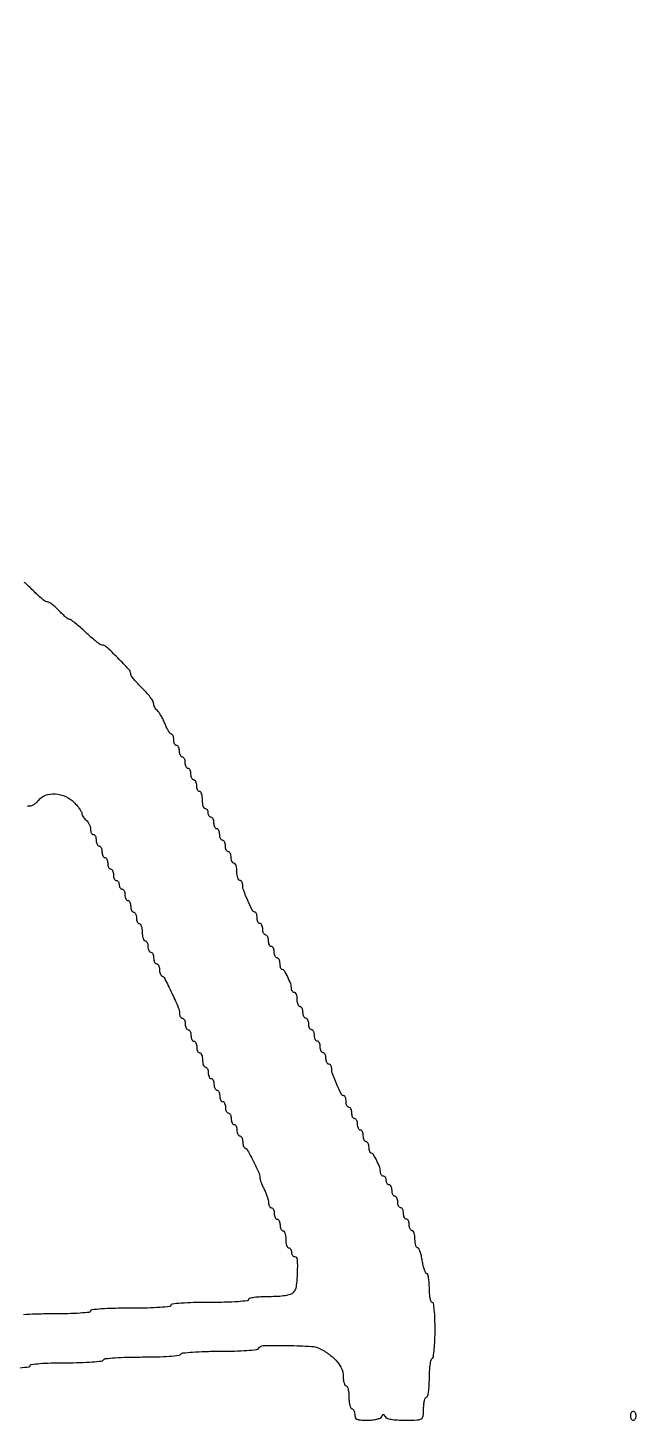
# Model space of a CAD drawing. Extents: x 313 to 2250, y 70 to 555.
# Drawn here: x 2038.2 to 2250, y 70 to 555 of the extents above; entities that cross this region are included whole.
import ezdxf

# ---------------------------------------------------------------- set-up
doc = ezdxf.new("R2010")
doc.units = 0

msp = doc.modelspace()

# ---------------------------------------------------------------- linework, layer by layer
for points in [[(739.497238, 70.501831, 0.000007), (874.875, 70.250461, 0.000342)], [(1688.125, 70.250461, 0.000007), (1823.502762, 70.501831, 0.413666)], [(2035.375, 88.268519, 0.007812), (2038.602529, 88.558357, 0.383731), (2039, 89, -0.380679), (2039.389814, 89.437802, -0.008908), (2042.360246, 89.729905, -0.013847), (2046.280212, 89.935948, -0.006205), (2051.440983, 90, 0.006885), (2056.433374, 90.068751, 0.012222), (2060.541815, 90.282514, 0.007213), (2063.836138, 90.582636, 0.23202), (2064.5, 91, -0.232996), (2065.170077, 91.419543, -0.006909), (2068.569119, 91.718599, -0.011895), (2072.813393, 91.931631, -0.006591), (2078, 92, 0.006591), (2083.186607, 92.068369, 0.011895), (2087.430881, 92.281401, 0.006909), (2090.829923, 92.580457, 0.232996), (2091.5, 93, -0.232996), (2092.170077, 93.419543, -0.006909), (2095.569119, 93.718599, -0.011895), (2099.813393, 93.931631, -0.006591), (2105, 94, 0.006591), (2110.186607, 94.068369, 0.011895), (2114.430881, 94.281401, 0.006909), (2117.829923, 94.580457, 0.232996), (2118.5, 95, -0.255103), (2120.18819, 95.96138, -0.007402), (2128.710422, 95.989648, -0.011313), (2136.972771, 95.707704, -0.11372), (2140.263569, 94.75, -0.034811), (2143.620586, 92.554115, -0.058879), (2146.038597, 90.225897, -0.072452), (2147.499083, 87.800677, -0.099676), (2148, 85.312909, 0.02858), (2148.072615, 84.043584, 0.044745), (2148.29375, 82.973167, 0.055971), (2148.614848, 82.224116, 0.269771), (2149, 82, -0.295869), (2149.387127, 81.748945, -0.04382), (2149.70625, 80.825, -0.037669), (2149.92761, 79.532944, -0.023598), (2150, 78, 0.023598), (2150.07239, 76.467056, 0.037669), (2150.29375, 75.175, 0.04382), (2150.612873, 74.251055, 0.295869), (2151, 74, -0.191087), (2151.381882, 73.848523, -0.088204), (2151.70625, 73.4125, -0.068025), (2151.926307, 72.765418, -0.048028), (2152, 72, 0.101296), (2152.211544, 70.966521, 0.187602), (2152.802083, 70.363208, 0.09211), (2153.992122, 70.070089, 0.014451), (2156.416667, 70, 0.0244), (2158.209234, 70.087531, 0.036866), (2159.748428, 70.353774, 0.042388), (2160.904964, 70.749532, 0.181903), (2161.416667, 71.25, -0.029131), (2161.744495, 71.85747, -0.260055), (2162, 72, -0.260055), (2162.255505, 71.85747, -0.029131), (2162.583333, 71.25, 0.203685), (2163.190737, 70.703907, 0.038447), (2164.666667, 70.321429, 0.030592), (2166.779064, 70.076263, 0.013595), (2169.583333, 70, 0.008769), (2173.802282, 70.074001, 0.131336), (2175.197917, 70.5, 0.225013), (2175.839686, 71.499681, 0.032026), (2176, 74, -0.023598), (2176.07239, 75.532944, -0.037669), (2176.29375, 76.825, -0.04382), (2176.612873, 77.748945, -0.295869), (2177, 78, 0.344703), (2177.399909, 78.312875, 0.022248), (2177.711186, 79.860246, 0.024479), (2177.929521, 81.930417, 0.014034), (2178, 84.440983, -0.014475), (2178.072748, 86.953428, -0.020711), (2178.29375, 89.171475, -0.017258), (2178.607273, 90.942244, -0.204655), (2179, 91.5, 0.223356), (2179.398282, 92.110938, 0.009784), (2179.707154, 94.701799, 0.014948), (2179.927807, 97.885615, 0.009825), (2180, 101.559017, 0.00864), (2179.933731, 105.39355, 0.017744), (2179.72352, 108.389754, 0.013538), (2179.423469, 110.639273, 0.368182), (2179, 111, -0.322437), (2178.610183, 111.280551, -0.031449), (2178.29375, 112.46875, -0.03053), (2178.072205, 114.083446, -0.01883), (2178, 116, 0.016676), (2177.936058, 117.9167, 0.0272), (2177.739603, 119.53125, 0.025884), (2177.460465, 120.738502, 0.334671), (2177.113544, 121, -0.2898), (2176.730852, 121.242145, -0.027144), (2176.289257, 122.321875, -0.028191), (2175.875064, 123.775464, -0.018095), (2175.552271, 125.5, 0.019168), (2175.225662, 127.224451, 0.029702), (2174.799931, 128.678125, 0.029567), (2174.342344, 129.750236, 0.284384), (2173.938727, 130, -0.264469), (2173.57749, 130.205442, -0.058401), (2173.275751, 130.88125, -0.046207), (2173.068215, 131.850628, -0.029649), (2173, 133, 0.031626), (2172.927234, 134.149251, 0.048861), (2172.70625, 135.11875, 0.06271), (2172.384262, 135.790443, 0.254951), (2172, 136, -0.191087), (2171.618118, 136.151477, -0.088204), (2171.29375, 136.5875, -0.068025), (2171.073693, 137.234582, -0.048028), (2171, 138, 0.048028), (2170.926307, 138.765418, 0.068025), (2170.70625, 139.4125, 0.088204), (2170.381882, 139.848523, 0.191087), (2170, 140, -0.191087), (2169.618118, 140.151477, -0.088204), (2169.29375, 140.5875, -0.068025), (2169.073693, 141.234582, -0.048028), (2169, 142, 0.048028), (2168.926307, 142.765418, 0.068025), (2168.70625, 143.4125, 0.088204), (2168.381882, 143.848523, 0.191087), (2168, 144, -0.191087), (2167.618118, 144.151477, -0.088204), (2167.29375, 144.5875, -0.068025), (2167.073693, 145.234582, -0.048028), (2167, 146, 0.048028), (2166.926307, 146.765418, 0.068025), (2166.70625, 147.4125, 0.088204), (2166.381882, 147.848523, 0.191087), (2166, 148, -0.191087), (2165.618118, 148.151477, -0.088204), (2165.29375, 148.5875, -0.068025), (2165.073693, 149.234582, -0.048028), (2165, 150, 0.048028), (2164.926307, 150.765418, 0.068025), (2164.70625, 151.4125, 0.088204), (2164.381882, 151.848523, 0.191087), (2164, 152, -0.148195), (2163.618646, 152.115568, -0.098894), (2163.29375, 152.440625, -0.082425), (2163.074694, 152.926543, -0.064853), (2163, 153.5, 0.064853), (2162.925306, 154.073457, 0.082425), (2162.70625, 154.559375, 0.098894), (2162.381354, 154.884432, 0.148195), (2162, 155, -0.129178), (2161.618643, 155.100198, -0.100706), (2161.29375, 155.382062, -0.08893), (2161.075275, 155.803702, -0.07531), (2161, 156.300635, 0.08668), (2160.708728, 157.968163, 0.026575), (2159.711774, 160.332808, 0.020084), (2158.526241, 162.543235, 0.262796), (2157.75, 162.992198, -0.235061), (2157.462433, 163.139048, -0.069969), (2157.220313, 163.585208, -0.053772), (2157.054752, 164.233454, -0.035668), (2157, 165, 0.048028), (2156.926307, 165.765418, 0.068025), (2156.70625, 166.4125, 0.088204), (2156.381882, 166.848523, 0.191087), (2156, 167, -0.191087), (2155.618118, 167.151477, -0.088204), (2155.29375, 167.5875, -0.068025), (2155.073693, 168.234582, -0.048028), (2155, 169, 0.048028), (2154.926307, 169.765418, 0.068025), (2154.70625, 170.4125, 0.088204), (2154.381882, 170.848523, 0.191087), (2154, 171, -0.191087), (2153.618118, 171.151477, -0.088204), (2153.29375, 171.5875, -0.068025), (2153.073693, 172.234582, -0.048028), (2153, 173, 0.048028), (2152.926307, 173.765418, 0.068025), (2152.70625, 174.4125, 0.088204), (2152.381882, 174.848523, 0.191087), (2152, 175, -0.191087), (2151.618118, 175.151477, -0.088204), (2151.29375, 175.5875, -0.068025), (2151.073693, 176.234582, -0.048028), (2151, 177, 0.048028), (2150.926307, 177.765418, 0.068025), (2150.70625, 178.4125, 0.088204), (2150.381882, 178.848523, 0.191087), (2150, 179, -0.191087), (2149.618118, 179.151477, -0.088204), (2149.29375, 179.5875, -0.068025), (2149.073693, 180.234582, -0.048028), (2149, 181, 0.036372), (2148.944206, 181.765964, 0.054933), (2148.775546, 182.4125, 0.071963), (2148.528726, 182.855192, 0.233749), (2148.2359, 183, -0.284374), (2147.39964, 183.517468, -0.01085), (2145.769736, 186.971915, -0.017411), (2144.363276, 190.449354, -0.087603), (2144, 192.50686, 0.065165), (2143.925288, 193.077683, 0.082645), (2143.70625, 193.56139, 0.09899), (2143.381352, 193.884953, 0.147557), (2143, 194, -0.191087), (2142.618118, 194.151477, -0.088204), (2142.29375, 194.5875, -0.068025), (2142.073693, 195.234582, -0.048028), (2142, 196, 0.048028), (2141.926307, 196.765418, 0.068025), (2141.70625, 197.4125, 0.088204), (2141.381882, 197.848523, 0.191087), (2141, 198, -0.191087), (2140.618118, 198.151477, -0.088204), (2140.29375, 198.5875, -0.068025), (2140.073693, 199.234582, -0.048028), (2140, 200, 0.048028), (2139.926307, 200.765418, 0.068025), (2139.70625, 201.4125, 0.088204), (2139.381882, 201.848523, 0.191087), (2139, 202, -0.191087), (2138.618118, 202.151477, -0.088204), (2138.29375, 202.5875, -0.068025), (2138.073693, 203.234582, -0.048028), (2138, 204, 0.048028), (2137.926307, 204.765418, 0.068025), (2137.70625, 205.4125, 0.088204), (2137.381882, 205.848523, 0.191087), (2137, 206, -0.191087), (2136.618118, 206.151477, -0.088204), (2136.29375, 206.5875, -0.068025), (2136.073693, 207.234582, -0.048028), (2136, 208, 0.048028), (2135.926307, 208.765418, 0.068025), (2135.70625, 209.4125, 0.088204), (2135.381882, 209.848523, 0.191087), (2135, 210, -0.191087), (2134.618118, 210.151477, -0.088204), (2134.29375, 210.5875, -0.068025), (2134.073693, 211.234582, -0.048028), (2134, 212, 0.048028), (2133.926307, 212.765418, 0.068025), (2133.70625, 213.4125, 0.088204), (2133.381882, 213.848523, 0.191087), (2133, 214, -0.226478), (2132.617064, 214.182831, -0.074992), (2132.29375, 214.734375, -0.057076), (2132.073116, 215.542644, -0.038131), (2132, 216.5, 0.038131), (2131.926884, 217.457356, 0.057076), (2131.70625, 218.265625, 0.074992), (2131.382936, 218.817169, 0.226478), (2131, 219, -0.129178), (2130.618643, 219.100198, -0.100706), (2130.29375, 219.382062, -0.08893), (2130.075275, 219.803702, -0.07531), (2130, 220.300635, 0.08668), (2129.708728, 221.968163, 0.026575), (2128.711774, 224.332808, 0.020084), (2127.526241, 226.543235, 0.262796), (2126.75, 226.992198, -0.235061), (2126.462433, 227.139048, -0.069969), (2126.220313, 227.585208, -0.053772), (2126.054752, 228.233454, -0.035668), (2126, 229, 0.048028), (2125.926307, 229.765418, 0.068025), (2125.70625, 230.4125, 0.088204), (2125.381882, 230.848523, 0.191087), (2125, 231, -0.191087), (2124.618118, 231.151477, -0.088204), (2124.29375, 231.5875, -0.068025), (2124.073693, 232.234582, -0.048028), (2124, 233, 0.048028), (2123.926307, 233.765418, 0.068025), (2123.70625, 234.4125, 0.088204), (2123.381882, 234.848523, 0.191087), (2123, 235, -0.191087), (2122.618118, 235.151477, -0.088204), (2122.29375, 235.5875, -0.068025), (2122.073693, 236.234582, -0.048028), (2122, 237, 0.048028), (2121.926307, 237.765418, 0.068025), (2121.70625, 238.4125, 0.088204), (2121.381882, 238.848523, 0.191087), (2121, 239, -0.191087), (2120.618118, 239.151477, -0.088204), (2120.29375, 239.5875, -0.068025), (2120.073693, 240.234582, -0.048028), (2120, 241, 0.048028), (2119.926307, 241.765418, 0.068025), (2119.70625, 242.4125, 0.088204), (2119.381882, 242.848523, 0.191087), (2119, 243, -0.191087), (2118.618118, 243.151477, -0.088204), (2118.29375, 243.5875, -0.068025), (2118.073693, 244.234582, -0.048028), (2118, 245, 0.036372), (2117.944206, 245.765964, 0.054933), (2117.775546, 246.4125, 0.071963), (2117.528726, 246.855192, 0.233749), (2117.2359, 247, -0.284374), (2116.39964, 247.517468, -0.01085), (2114.769736, 250.971915, -0.017411), (2113.363276, 254.449354, -0.087603), (2113, 256.50686, 0.065165), (2112.925288, 257.077683, 0.082645), (2112.70625, 257.56139, 0.09899), (2112.381352, 257.884953, 0.147557), (2112, 258, -0.254951), (2111.615738, 258.209557, -0.06271), (2111.29375, 258.88125, -0.048861), (2111.072766, 259.850749, -0.031626), (2111, 261, 0.031626), (2110.927234, 262.149251, 0.048861), (2110.70625, 263.11875, 0.06271), (2110.384262, 263.790443, 0.254951), (2110, 264, -0.191087), (2109.618118, 264.151477, -0.088204), (2109.29375, 264.5875, -0.068025), (2109.073693, 265.234582, -0.048028), (2109, 266, 0.048028), (2108.926307, 266.765418, 0.068025), (2108.70625, 267.4125, 0.088204), (2108.381882, 267.848523, 0.191087), (2108, 268, -0.191087), (2107.618118, 268.151477, -0.088204), (2107.29375, 268.5875, -0.068025), (2107.073693, 269.234582, -0.048028), (2107, 270, 0.048028), (2106.926307, 270.765418, 0.068025), (2106.70625, 271.4125, 0.088204), (2106.381882, 271.848523, 0.191087), (2106, 272, -0.191087), (2105.618118, 272.151477, -0.088204), (2105.29375, 272.5875, -0.068025), (2105.073693, 273.234582, -0.048028), (2105, 274, 0.048028), (2104.926307, 274.765418, 0.068025), (2104.70625, 275.4125, 0.088204), (2104.381882, 275.848523, 0.191087), (2104, 276, -0.191087), (2103.618118, 276.151477, -0.088204), (2103.29375, 276.5875, -0.068025), (2103.073693, 277.234582, -0.048028), (2103, 278, 0.048028), (2102.926307, 278.765418, 0.068025), (2102.70625, 279.4125, 0.088204), (2102.381882, 279.848523, 0.191087), (2102, 280, -0.148195), (2101.618646, 280.115568, -0.098894), (2101.29375, 280.440625, -0.082425), (2101.074694, 280.926543, -0.064853), (2101, 281.5, 0.064853), (2100.925306, 282.073457, 0.082425), (2100.70625, 282.559375, 0.098894), (2100.381354, 282.884432, 0.148195), (2100, 283, -0.254951), (2099.615738, 283.209557, -0.06271), (2099.29375, 283.88125, -0.048861), (2099.072766, 284.850749, -0.031626), (2099, 286, 0.031626), (2098.927234, 287.149251, 0.048861), (2098.70625, 288.11875, 0.06271), (2098.384262, 288.790443, 0.254951), (2098, 289, -0.191087), (2097.618118, 289.151477, -0.088204), (2097.29375, 289.5875, -0.068025), (2097.073693, 290.234582, -0.048028), (2097, 291, 0.048028), (2096.926307, 291.765418, 0.068025), (2096.70625, 292.4125, 0.088204), (2096.381882, 292.848523, 0.191087), (2096, 293, -0.191087), (2095.618118, 293.151477, -0.088204), (2095.29375, 293.5875, -0.068025), (2095.073693, 294.234582, -0.048028), (2095, 295, 0.048028), (2094.926307, 295.765418, 0.068025), (2094.70625, 296.4125, 0.088204), (2094.381882, 296.848523, 0.191087), (2094, 297, -0.191087), (2093.618118, 297.151477, -0.088204), (2093.29375, 297.5875, -0.068025), (2093.073693, 298.234582, -0.048028), (2093, 299, 0.048028), (2092.926307, 299.765418, 0.068025), (2092.70625, 300.4125, 0.088204), (2092.381882, 300.848523, 0.191087), (2092, 301, -0.191087), (2091.618118, 301.151477, -0.088204), (2091.29375, 301.5875, -0.068025), (2091.073693, 302.234582, -0.048028), (2091, 303, 0.048028), (2090.926307, 303.765418, 0.068025), (2090.70625, 304.4125, 0.088204), (2090.381882, 304.848523, 0.191087), (2090, 305, -0.191087), (2089.618118, 305.151477, -0.088204), (2089.29375, 305.5875, -0.068025), (2089.073693, 306.234582, -0.048028), (2089, 307, 0.038787), (2088.940501, 307.765855, 0.057859), (2088.761077, 308.4125, 0.076066), (2088.498028, 308.853242, 0.223848), (2088.186646, 309, -0.232169), (2087.793277, 309.193063, -0.025538), (2087.203263, 310.042264, -0.026991), (2086.573614, 311.188865, -0.018579), (2085.981115, 312.548131, 0.01906), (2085.353031, 313.985257, 0.019091), (2084.617639, 315.369579, 0.019317), (2083.884877, 316.525154, 0.068688), (2083.294468, 317.170576, -0.057776), (2082.799074, 317.68904, -0.043614), (2082.38025, 318.356997, -0.044569), (2082.094406, 319.064839, -0.073813), (2082, 319.700845, 0.141621), (2081.77303, 320.486103, 0.020965), (2080.825, 321.858054, 0.022227), (2079.531633, 323.421831, 0.017478), (2078, 325, -0.013323), (2076.467955, 326.552573, -0.018063), (2075.175, 328.03877, -0.015144), (2074.200172, 329.322243, -0.156069), (2074, 329.947915, 0.188966), (2073.411528, 331.449403, 0.008655), (2069.530592, 335.497151, 0.008605), (2065.51052, 339.410256, 0.190948), (2064.022569, 340, -0.156215), (2063.40809, 340.196783, -0.010345), (2061.900875, 341.320233, -0.01416), (2060.139412, 342.772691, -0.010072), (2058.246253, 344.494411, 0.008256), (2056.36614, 346.216786, 0.011946), (2054.64488, 347.670231, 0.007689), (2053.171972, 348.81802, 0.161382), (2052.65121, 348.994411, -0.155735), (2052.175583, 349.149695, -0.01604), (2051.228541, 349.879608, -0.018758), (2050.135266, 350.850594, -0.013925), (2049, 352, 0.019322), (2047.840756, 353.148625, 0.024055), (2046.674991, 354.11875, 0.023416), (2045.642764, 354.823621, 0.138962), (2045.02039, 355, -0.15296), (2044.360886, 355.206588, -0.016407), (2043.060059, 356.175, -0.018977), (2041.557838, 357.468046, -0.014184), (2040, 359, 0.013782), (2038.444623, 360.531996, 0.018553), (2036.949889, 361.825, 0.015821)], [(2038.098578, 283.925933, -0.054248), (2038.779241, 284, 0.091287), (2039.565449, 284.144747, 0.047927), (2040.459276, 284.5875, 0.045499), (2041.316802, 285.234851, 0.052224), (2042, 286, -0.159272), (2044.319834, 287.692788, -0.095225), (2047.739913, 288.121202, -0.086526), (2051.381628, 287.238171, -0.099402), (2054.312909, 285.195281, -0.017603), (2055.341752, 284.042803, -0.021897), (2056.210667, 282.899303, -0.020857), (2056.845114, 281.896938, -0.131396), (2057, 281.317726, 0.103665), (2057.104606, 280.818611, 0.040324), (2057.440625, 280.194349, 0.037733), (2057.926038, 279.555587, 0.038223), (2058.5, 279, -0.063393), (2059.074176, 278.385461, -0.044279), (2059.559375, 277.569265, -0.044533), (2059.890037, 276.687666, -0.067559), (2060, 275.877555, 0.05129), (2060.073889, 275.159146, 0.071223), (2060.29375, 274.551532, 0.091278), (2060.618307, 274.143082, 0.181272), (2061, 274, -0.191087), (2061.381882, 273.848523, -0.088204), (2061.70625, 273.4125, -0.068025), (2061.926307, 272.765418, -0.048028), (2062, 272, 0.048028), (2062.073693, 271.234582, 0.068025), (2062.29375, 270.5875, 0.088204), (2062.618118, 270.151477, 0.191087), (2063, 270, -0.191087), (2063.381882, 269.848523, -0.088204), (2063.70625, 269.4125, -0.068025), (2063.926307, 268.765418, -0.048028), (2064, 268, 0.048028), (2064.073693, 267.234582, 0.068025), (2064.29375, 266.5875, 0.088204), (2064.618118, 266.151477, 0.191087), (2065, 266, -0.191087), (2065.381882, 265.848523, -0.088204), (2065.70625, 265.4125, -0.068025), (2065.926307, 264.765418, -0.048028), (2066, 264, 0.048028), (2066.073693, 263.234582, 0.068025), (2066.29375, 262.5875, 0.088204), (2066.618118, 262.151477, 0.191087), (2067, 262, -0.191087), (2067.381882, 261.848523, -0.088204), (2067.70625, 261.4125, -0.068025), (2067.926307, 260.765418, -0.048028), (2068, 260, 0.048028), (2068.073693, 259.234582, 0.068025), (2068.29375, 258.5875, 0.088204), (2068.618118, 258.151477, 0.191087), (2069, 258, -0.148195), (2069.381354, 257.884432, -0.098894), (2069.70625, 257.559375, -0.082425), (2069.925306, 257.073457, -0.064853), (2070, 256.5, 0.064853), (2070.074694, 255.926543, 0.082425), (2070.29375, 255.440625, 0.098894), (2070.618646, 255.115568, 0.148195), (2071, 255, -0.191087), (2071.381882, 254.848523, -0.088204), (2071.70625, 254.4125, -0.068025), (2071.926307, 253.765418, -0.048028), (2072, 253, 0.048028), (2072.073693, 252.234582, 0.068025), (2072.29375, 251.5875, 0.088204), (2072.618118, 251.151477, 0.191087), (2073, 251, -0.191087), (2073.381882, 250.848523, -0.088204), (2073.70625, 250.4125, -0.068025), (2073.926307, 249.765418, -0.048028), (2074, 249, 0.048028), (2074.073693, 248.234582, 0.068025), (2074.29375, 247.5875, 0.088204), (2074.618118, 247.151477, 0.191087), (2075, 247, -0.191087), (2075.381882, 246.848523, -0.088204), (2075.70625, 246.4125, -0.068025), (2075.926307, 245.765418, -0.048028), (2076, 245, 0.048028), (2076.073693, 244.234582, 0.068025), (2076.29375, 243.5875, 0.088204), (2076.618118, 243.151477, 0.191087), (2077, 243, -0.254951), (2077.384262, 242.790443, -0.06271), (2077.70625, 242.11875, -0.048861), (2077.927234, 241.149251, -0.031626), (2078, 240, 0.031626), (2078.072766, 238.850749, 0.048861), (2078.29375, 237.88125, 0.06271), (2078.615738, 237.209557, 0.254951), (2079, 237, -0.191087), (2079.381882, 236.848523, -0.088204), (2079.70625, 236.4125, -0.068025), (2079.926307, 235.765418, -0.048028), (2080, 235, 0.048028), (2080.073693, 234.234582, 0.068025), (2080.29375, 233.5875, 0.088204), (2080.618118, 233.151477, 0.191087), (2081, 233, -0.191087), (2081.381882, 232.848523, -0.088204), (2081.70625, 232.4125, -0.068025), (2081.926307, 231.765418, -0.048028), (2082, 231, 0.048028), (2082.073693, 230.234582, 0.068025), (2082.29375, 229.5875, 0.088204), (2082.618118, 229.151477, 0.191087), (2083, 229, -0.184457), (2083.38175, 228.854207, -0.090315), (2083.70625, 228.436979, -0.070178), (2083.926177, 227.816758, -0.050201), (2084, 227.083333, 0.038216), (2084.058026, 226.325269, 0.04593), (2084.231112, 225.631771, 0.052253), (2084.484372, 225.09492, 0.157494), (2084.786764, 224.833333, -0.177498), (2085.865933, 223.82377, -0.006736), (2088.322454, 218.788644, -0.009325), (2090.560589, 213.800714, -0.101125), (2091, 211.650328, 0.058682), (2091.074332, 211.019159, 0.077736), (2091.29375, 210.484784, 0.096335), (2091.61856, 210.126801, 0.161859), (2092, 210, -0.191087), (2092.381882, 209.848523, -0.088204), (2092.70625, 209.4125, -0.068025), (2092.926307, 208.765418, -0.048028), (2093, 208, 0.048028), (2093.073693, 207.234582, 0.068025), (2093.29375, 206.5875, 0.088204), (2093.618118, 206.151477, 0.191087), (2094, 206, -0.191087), (2094.381882, 205.848523, -0.088204), (2094.70625, 205.4125, -0.068025), (2094.926307, 204.765418, -0.048028), (2095, 204, 0.048028), (2095.073693, 203.234582, 0.068025), (2095.29375, 202.5875, 0.088204), (2095.618118, 202.151477, 0.191087), (2096, 202, -0.191087), (2096.381882, 201.848523, -0.088204), (2096.70625, 201.4125, -0.068025), (2096.926307, 200.765418, -0.048028), (2097, 200, 0.048028), (2097.073693, 199.234582, 0.068025), (2097.29375, 198.5875, 0.088204), (2097.618118, 198.151477, 0.191087), (2098, 198, -0.226478), (2098.382936, 197.817169, -0.074992), (2098.70625, 197.265625, -0.057076), (2098.926884, 196.457356, -0.038131), (2099, 195.5, 0.038131), (2099.073116, 194.542644, 0.057076), (2099.29375, 193.734375, 0.074992), (2099.617064, 193.182831, 0.226478), (2100, 193, -0.191087), (2100.381882, 192.848523, -0.088204), (2100.70625, 192.4125, -0.068025), (2100.926307, 191.765418, -0.048028), (2101, 191, 0.048028), (2101.073693, 190.234582, 0.068025), (2101.29375, 189.5875, 0.088204), (2101.618118, 189.151477, 0.191087), (2102, 189, -0.191087), (2102.381882, 188.848523, -0.088204), (2102.70625, 188.4125, -0.068025), (2102.926307, 187.765418, -0.048028), (2103, 187, 0.048028), (2103.073693, 186.234582, 0.068025), (2103.29375, 185.5875, 0.088204), (2103.618118, 185.151477, 0.191087), (2104, 185, -0.191087), (2104.381882, 184.848523, -0.088204), (2104.70625, 184.4125, -0.068025), (2104.926307, 183.765418, -0.048028), (2105, 183, 0.048028), (2105.073693, 182.234582, 0.068025), (2105.29375, 181.5875, 0.088204), (2105.618118, 181.151477, 0.191087), (2106, 181, -0.191087), (2106.381882, 180.848523, -0.088204), (2106.70625, 180.4125, -0.068025), (2106.926307, 179.765418, -0.048028), (2107, 179, 0.048028), (2107.073693, 178.234582, 0.068025), (2107.29375, 177.5875, 0.088204), (2107.618118, 177.151477, 0.191087), (2108, 177, -0.191087), (2108.381882, 176.848523, -0.088204), (2108.70625, 176.4125, -0.068025), (2108.926307, 175.765418, -0.048028), (2109, 175, 0.048028), (2109.073693, 174.234582, 0.068025), (2109.29375, 173.5875, 0.088204), (2109.618118, 173.151477, 0.191087), (2110, 173, -0.191087), (2110.381882, 172.848523, -0.088204), (2110.70625, 172.4125, -0.068025), (2110.926307, 171.765418, -0.048028), (2111, 171, 0.048028), (2111.073693, 170.234582, 0.068025), (2111.29375, 169.5875, 0.088204), (2111.618118, 169.151477, 0.191087), (2112, 169, -0.184457), (2112.38175, 168.854207, -0.090315), (2112.70625, 168.436979, -0.070178), (2112.926177, 167.816758, -0.050201), (2113, 167.083333, 0.036404), (2113.055268, 166.325242, 0.044078), (2113.220313, 165.631771, 0.049842), (2113.461515, 165.093607, 0.15923), (2113.75, 164.833333, -0.163447), (2114.727815, 163.936454, -0.008416), (2116.764894, 160.095937, -0.010548), (2118.624883, 156.243094, -0.107578), (2119, 154.519806, 0.069135), (2119.094609, 153.838843, 0.017252), (2119.438815, 152.766511, 0.017298), (2119.922024, 151.555631, 0.016612), (2120.493839, 150.364307, -0.021857), (2121.066113, 149.13926, -0.019755), (2121.550673, 147.827328, -0.020209), (2121.890549, 146.617584, -0.057552), (2121.993839, 145.75, 0.055175), (2122.070324, 145.080567, 0.074587), (2122.29194, 144.514062, 0.093877), (2122.617977, 144.133974, 0.170265), (2123, 144, -0.191087), (2123.381882, 143.848523, -0.088204), (2123.70625, 143.4125, -0.068025), (2123.926307, 142.765418, -0.048028), (2124, 142, 0.048028), (2124.073693, 141.234582, 0.068025), (2124.29375, 140.5875, 0.088204), (2124.618118, 140.151477, 0.191087), (2125, 140, -0.191087), (2125.381882, 139.848523, -0.088204), (2125.70625, 139.4125, -0.068025), (2125.926307, 138.765418, -0.048028), (2126, 138, 0.048028), (2126.073693, 137.234582, 0.068025), (2126.29375, 136.5875, 0.088204), (2126.618118, 136.151477, 0.191087), (2127, 136, -0.254951), (2127.384262, 135.790443, -0.06271), (2127.70625, 135.11875, -0.048861), (2127.927234, 134.149251, -0.031626), (2128, 133, 0.031626), (2128.072766, 131.850749, 0.048861), (2128.29375, 130.88125, 0.06271), (2128.615738, 130.209557, 0.254951), (2129, 130, -0.148195), (2129.381354, 129.884432, -0.098894), (2129.70625, 129.559375, -0.082425), (2129.925306, 129.073457, -0.064853), (2130, 128.5, 0.064853), (2130.074694, 127.926543, 0.082425), (2130.29375, 127.440625, 0.098894), (2130.618646, 127.115568, 0.148195), (2131, 127, -0.400369), (2131.966411, 126.078436, -0.020397), (2131.998269, 121.331077, -0.023971), (2131.603078, 116.523076, -0.165347), (2130.571429, 114.428571, -0.1176), (2129.530677, 113.788656, -0.037677), (2127.756367, 113.35101, -0.028773), (2125.309881, 113.083329, -0.012863), (2122.071429, 113, 0.012426), (2119.282944, 112.93069, 0.022699), (2117.017857, 112.714646, 0.01992), (2115.32526, 112.406091, 0.351108), (2115, 112, -0.383731), (2114.602529, 111.558357, -0.007812), (2111.375, 111.268519, -0.012845), (2107.129218, 111.063502, -0.00564), (2101.5, 111, 0.00564), (2095.870782, 110.936498, 0.012845), (2091.625, 110.731481, 0.007812), (2088.397471, 110.441643, 0.383731), (2088, 110, -0.385003), (2087.59926, 109.556705, -0.007361), (2084.25, 109.267857, -0.01242), (2079.850424, 109.06327, -0.005407), (2074, 109, 0.005407), (2068.149576, 108.93673, 0.01242), (2063.75, 108.732143, 0.007361), (2060.40074, 108.443295, 0.385003), (2060, 108, -0.383731), (2059.602529, 107.558357, -0.007812), (2056.375, 107.268519, -0.012845), (2052.129218, 107.063502, -0.00564), (2046.5, 107, 0.00564), (2040.870782, 106.936498, 0.012845), (2036.625, 106.731481, 0.007812)]]:
    msp.add_lwpolyline(points, format="xyb")
msp.add_lwpolyline([(2248, 71.5, 0.064853), (2248.074694, 70.926543, 0.082425), (2248.29375, 70.440625, 0.098894), (2248.618646, 70.115568, 0.148195), (2249, 70, 0.148195), (2249.381354, 70.115568, 0.098894), (2249.70625, 70.440625, 0.082425), (2249.925306, 70.926543, 0.064853), (2250, 71.5, 0.064853), (2249.925306, 72.073457, 0.082425), (2249.70625, 72.559375, 0.098894), (2249.381354, 72.884432, 0.148195), (2249, 73, 0.148195), (2248.618646, 72.884432, 0.098894), (2248.29375, 72.559375, 0.082425), (2248.074694, 72.073457, 0.064853)], format="xyb", close=True)

doc.saveas('drawing.dxf')
